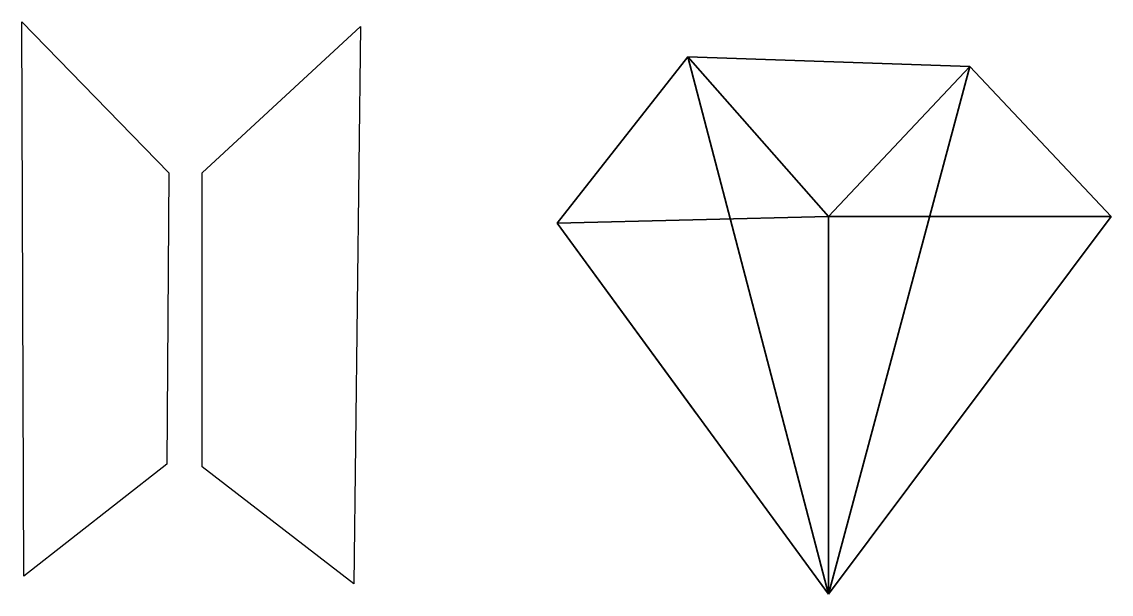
# Model space of a CAD drawing. Header units: millimetres. Extents: x 1888 to 5543, y 510 to 2429.
import ezdxf

# ---------------------------------------------------------------- set-up
doc = ezdxf.new("R2010")
doc.units = ezdxf.units.MM

msp = doc.modelspace()

# ---------------------------------------------------------------- linework, layer by layer
at = {"color": 6}
for p, q in [((1887.5, 2428.7), (2381, 1922.7)), ((1893.9, 570.4), (1887.5, 2428.7)), ((1887.5, 2428.7), (2381, 1922.7)), ((2492.5, 1922.7), (3024.2, 2412.8)), ((3024.2, 2412.8), (3001.9, 545)), ((2381, 1922.7), (2374.7, 945.9)), ((2492.5, 936.3), (2492.5, 1922.7)), ((2374.7, 945.9), (1893.9, 570.4)), ((3001.9, 545), (2492.5, 936.3))]:
    msp.add_line(p, q, dxfattribs=at)
at = {"color": 143, "lineweight": 35, "true_color": 0x7aafdf}
for p, q in [((4122.7, 2310.9), (3683.3, 1754.1)), ((4594, 1776.4), (4122.7, 2310.9)), ((4594, 509.8), (4122.7, 2310.9)), ((4122.7, 2310.9), (5068.4, 2279.1)), ((4594, 1776.4), (5068.4, 2279.1)), ((5068.4, 2279.1), (4594, 509.8)), ((5068.4, 2279.1), (5542.8, 1776.4)), ((3683.3, 1754.1), (4594, 1776.4)), ((5542.8, 1776.4), (4594, 1776.4)), ((4594, 509.8), (5542.8, 1776.4)), ((4594, 1776.4), (4594, 509.8)), ((4151.4, 1114.5), (3683.3, 1754.1)), ((3683.3, 1754.1), (4594, 509.8))]:
    msp.add_line(p, q, dxfattribs=at)

doc.saveas('drawing.dxf')
